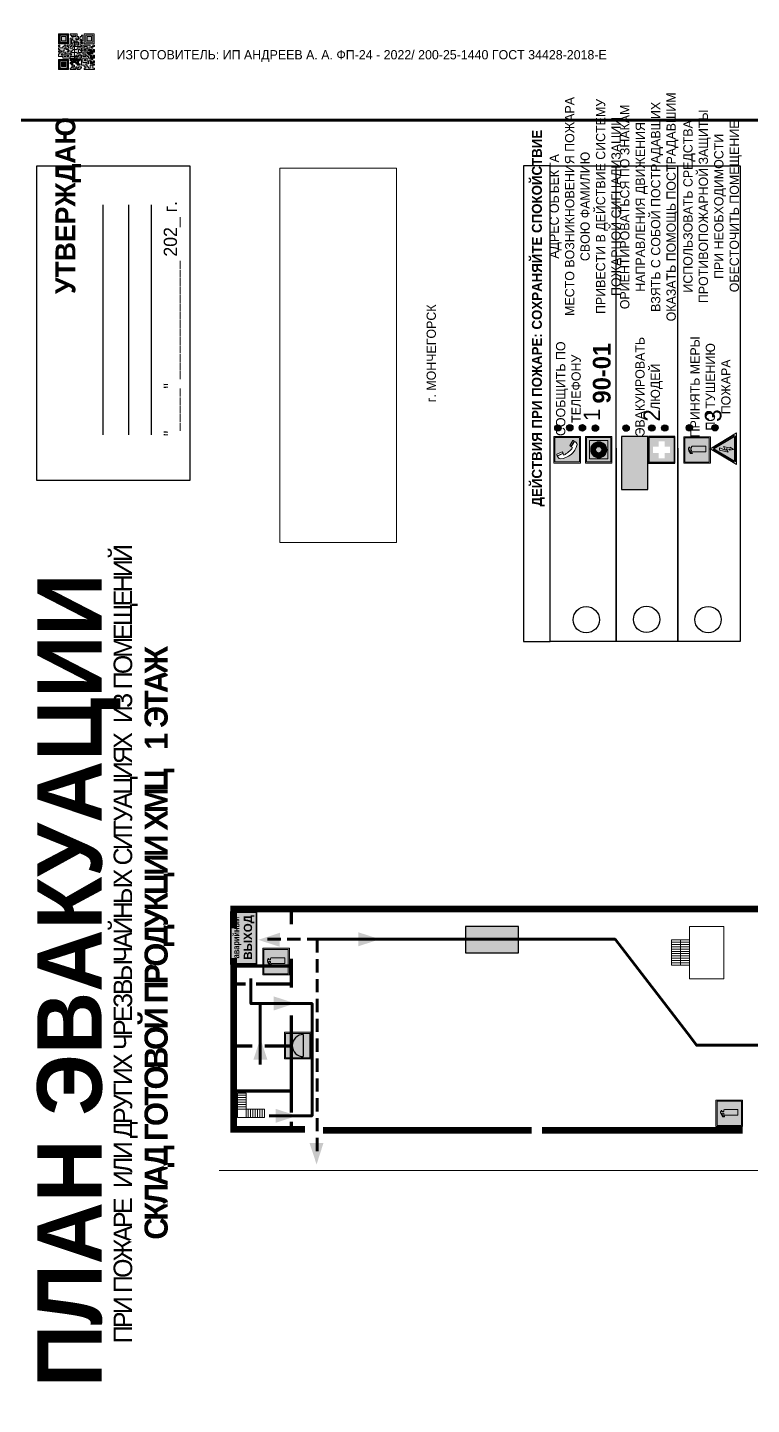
# Model space of a CAD drawing. Header units: millimetres. Extents: x 13114 to 67229, y 22859 to 38520.
# Drawn here: x 28883.9 to 29102.6, y 30900.9 to 31316.8 of the extents above; entities that cross this region are included whole.
import ezdxf

# ---------------------------------------------------------------- set-up
doc = ezdxf.new("R2010")
doc.units = ezdxf.units.MM
doc.linetypes.add('{ Wide Dash }', pattern=[12, 4, -2, 4, -2])
doc.layers.add('План_Штампы', color=7, linetype='Continuous')
doc.styles.add('обычный', font='arial.ttf')
picture_1 = doc.add_image_def('image1.jpg', size_in_pixel=(337, 105))

# ---------------------------------------------------------------- blocks, each defined once
blk = doc.blocks.new('A$C3E6D3DDE')
at = {"lineweight": 5}
h = blk.add_hatch(color=40, dxfattribs=at)
h.paths.add_polyline_path([(24.1, 1.45), (16.46, -11.35), (31.74, -11.35)])
h.paths.add_polyline_path([(24.09, -0.46), (30.03, -10.41), (18.14, -10.41)], flags=16)
h.paths.add_polyline_path([(24.54, -3.08), (23.41, -6.02), (25.13, -5.01), (24.33, -8.5), (24.82, -8.27), (23.79, -9.86), (23.4, -8.04), (23.8, -8.43), (24.04, -6.29), (22.39, -7.25), (23.44, -3.08)], flags=0)
h = blk.add_hatch(color=256, dxfattribs=at)
h.paths.add_polyline_path([(24.37, 0.03, 0.567511), (23.82, 0.03), (17.59, -10.4, 0.582454), (17.86, -10.88), (30.32, -10.88, 0.582149), (30.6, -10.4)])
h.paths.add_polyline_path([(24.09, -0.46), (18.14, -10.41), (30.03, -10.41)], flags=16)
h.paths.add_polyline_path([(24.54, -3.08), (23.41, -6.02), (25.13, -5.01), (24.33, -8.5), (24.82, -8.27), (23.79, -9.86), (23.4, -8.04), (23.8, -8.43), (24.04, -6.29), (22.39, -7.25), (23.44, -3.08)], flags=0)
h = blk.add_hatch(color=40, dxfattribs=at)
h.paths.add_polyline_path([(24.09, -0.46), (18.14, -10.41), (30.03, -10.41)])
h.paths.add_polyline_path([(24.82, -8.27), (23.79, -9.86), (23.4, -8.04), (23.8, -8.43), (24.04, -6.29), (22.39, -7.25), (23.44, -3.08), (24.54, -3.08), (23.41, -6.02), (25.13, -5.01), (24.33, -8.5)], flags=16)
at = {"color": 40, "lineweight": 5}
for p, q in [((16.46, -11.35), (24.1, 1.45)), ((24.1, 1.45), (31.74, -11.35))]:
    blk.add_line(p, q, dxfattribs=at)
at = {"lineweight": 5}
for p, q in [((17.59, -10.4), (23.82, 0.03)), ((24.37, 0.03), (30.6, -10.4)), ((18.14, -10.41), (24.09, -0.46)), ((23.44, -3.08), (22.39, -7.25)), ((22.39, -7.25), (24.04, -6.29)), ((23.41, -6.02), (24.54, -3.08)), ((25.13, -5.01), (23.41, -6.02)), ((24.54, -3.08), (23.44, -3.08)), ((24.04, -6.29), (23.8, -8.43)), ((24.09, -0.46), (30.03, -10.41)), ((24.33, -8.5), (25.13, -5.01)), ((17.86, -10.88), (30.32, -10.88)), ((18.14, -10.41), (30.03, -10.41)), ((23.8, -8.43), (23.4, -8.04)), ((23.4, -8.04), (23.79, -9.86)), ((23.79, -9.86), (24.82, -8.27)), ((24.82, -8.27), (24.33, -8.5))]:
    blk.add_line(p, q, dxfattribs=at)
at = {"color": 50, "lineweight": 5}
blk.add_line((31.74, -11.35), (16.46, -11.35), dxfattribs=at)
blk = doc.blocks.new('A$C456E1F9C')
at = {"lineweight": 5}
h = blk.add_hatch(color=242, dxfattribs=at)
h.paths.add_polyline_path([(0.51, -1.47), (0.51, -13.26), (12.29, -13.26), (12.29, -1.47)])
h.paths.add_polyline_path([(5.42, -4.95, -0.254479), (4.78, -5.4), (3.52, -2.53, -0.209735), (4.23, -2.4)], flags=16)
h.paths.add_polyline_path([(8.53, -8.6), (10.87, -10.17), (10.54, -10.76), (8.03, -9.13, -0.192251)], flags=16)
h.paths.add_polyline_path([(4.61, -5.49, 0.005518), (3.87, -5.72, 0.128647), (7.49, -10.01, 0.00809), (7.83, -9.33), (10.47, -10.97, -0.16736), (8.99, -12.25, -0.327862), (1.95, -3.95, -0.166952), (3.36, -2.62)], flags=16)
at = {"color": 242, "lineweight": 5}
for p, q in [((0, -13.77), (0, -0.97)), ((12.8, -0.97), (0, -0.97)), ((4.61, -5.49), (3.36, -2.62)), ((3.52, -2.53), (4.78, -5.4)), ((4.23, -2.4), (5.42, -4.95)), ((12.8, -13.77), (12.8, -0.97)), ((7.83, -9.33), (10.47, -10.97)), ((8.03, -9.13), (10.54, -10.76)), ((10.81, -10.12), (8.53, -8.6)), ((10.54, -10.76), (10.8, -10.3)), ((10.8, -10.3), (10.81, -10.12)), ((0, -13.77), (12.8, -13.77))]:
    blk.add_line(p, q, dxfattribs=at)
blk.add_lwpolyline([(0.51, -1.47), (12.29, -1.47), (12.29, -13.26), (0.51, -13.26)], close=True, dxfattribs=at)
for centre, radius, start, end in [((4.59, -5.34), 2.99, 114.28453, 152.19739), ((11.12, -3.31), 9.19, 183.99153, 256.60086), ((4.02, -3.27), 0.891, 76.32839, 123.70924), ((14.98, -39.1), 35.17, 107.14873, 108.41345), ((13.86, -0.94), 11.08, 205.55365, 234.87622), ((4.68, -4.59), 0.824, 276.9621, 334.07228), ((-13.31, 0.8), 23.44, 332.54871, 334.40268), ((8.94, -9.5), 0.989, 114.40924, 157.93883), ((7.87, -9.46), 3, 291.92908, 329.9329)]:
    blk.add_arc(centre, radius, start, end, dxfattribs=at)
blk = doc.blocks.new('A$C54414219')
at = {"true_color": 0xffffff}
h = blk.add_hatch(color=7, dxfattribs=at)
h.paths.add_polyline_path([(2.39, -9.45), (2.39, -18.3), (11.23, -18.3), (11.23, -9.45)], flags=0)
h.paths.add_polyline_path([(10.71, -13.87, -1), (2.92, -13.87, -1)], flags=0)
h.paths.add_polyline_path([(8.3, -13.87, -1), (5.33, -13.87, -1)], flags=0)
h.paths.add_polyline_path([(0.41, -7.47), (0.41, -20.27), (13.21, -20.27), (13.21, -7.47)])
h.paths.add_polyline_path([(0.92, -19.77), (12.71, -19.77), (12.71, -7.98), (0.92, -7.98)], flags=16)
h.paths.add_polyline_path([(11.23, -9.45), (11.23, -18.3), (2.39, -18.3), (2.39, -9.45)], flags=0)
at = {"lineweight": 5}
h = blk.add_hatch(color=242, dxfattribs=at)
h.paths.add_polyline_path([(12.71, -7.98), (0.92, -7.98), (0.92, -19.77), (12.71, -19.77)])
h.paths.add_polyline_path([(11.23, -18.3), (2.39, -18.3), (2.39, -9.45), (11.23, -9.45)], flags=16)
h.paths.add_polyline_path([(10.71, -13.87, -1), (2.92, -13.87, -1)], flags=0)
h.paths.add_polyline_path([(8.3, -13.87, -1), (5.33, -13.87, -1)], flags=0)
at = {"true_color": 0xffffff}
h = blk.add_hatch(color=7, dxfattribs=at)
h.paths.add_polyline_path([(2.39, -9.45), (2.39, -18.3), (11.23, -18.3), (11.23, -9.45)])
h.paths.add_polyline_path([(10.71, -13.87, -1), (2.92, -13.87, -1)], flags=16)
h.paths.add_polyline_path([(8.3, -13.87, -1), (5.33, -13.87, -1)], flags=0)
at = {"lineweight": 5}
h = blk.add_hatch(color=242, dxfattribs=at)
h.paths.add_polyline_path([(2.92, -13.87, 1), (10.71, -13.87, 1)])
h.paths.add_polyline_path([(8.3, -13.87, -1), (5.33, -13.87, -1)], flags=16)
at = {"color": 242, "lineweight": 5}
for p, q in [((0.41, -20.27), (0.41, -7.47)), ((0.41, -7.47), (13.21, -7.47)), ((0.41, -7.47), (13.21, -7.47)), ((13.21, -20.27), (13.21, -7.47)), ((0.41, -20.27), (13.21, -20.27))]:
    blk.add_line(p, q, dxfattribs=at)
for points in [[(0.92, -7.98), (12.71, -7.98), (12.71, -19.77), (0.92, -19.77)], [(2.39, -9.45), (11.23, -9.45), (11.23, -18.3), (2.39, -18.3)]]:
    blk.add_lwpolyline(points, close=True, dxfattribs=at)
for radius in [3.89, 1.49]:
    blk.add_circle((6.81, -13.87), radius, dxfattribs=at)
blk = doc.blocks.new('A$C32E8229D')
at = {"true_color": 0xffffff}
blk.add_hatch(color=7, dxfattribs=at).paths.add_polyline_path([(0, 0), (0, -8), (16, -8), (16, 0)])
h = blk.add_hatch(color=126)
h.paths.add_polyline_path([(0.2, -0.2), (15.8, -0.2), (15.8, -7.8), (0.2, -7.8)])
h.paths.add_polyline_path([(13.49, -2.05), (12.08, -2.05), (11.37, -2.63, 0.162397), (11.29, -2.84), (11.29, -3.63), (10.35, -3.63), (10.35, -4.05), (11.68, -4.05), (11.68, -3.48), (12.26, -4.28), (11.29, -5.1), (11.29, -6.78), (11.85, -6.78), (11.85, -5.44), (12.8, -4.64), (12.8, -5.94), (14.46, -5.94), (14.46, -5.39), (13.45, -5.39), (13.45, -3.97), (12.46, -2.59), (13.15, -2.59), (13.69, -3.34), (14.18, -3)], flags=16)
h.paths.add_polyline_path([(10.74, -1.82, 1), (11.8, -1.82, 1)], flags=16)
h.paths.add_polyline_path([(9.39, -3.59), (5.99, -3.59), (6.56, -3.03), (5.91, -3.03), (5.1, -3.83), (5.91, -4.64), (6.56, -4.64), (5.99, -4.09), (9.39, -4.09)], flags=16)
h.paths.add_polyline_path([(4.29, -1.08), (1.72, -1.08), (1.72, -6.6), (4.29, -6.6)], flags=16)
at = {"color": 126}
blk.add_lwpolyline([(16, -8), (0, -8), (0, 0), (16, 0)], close=True, dxfattribs=at)
blk = doc.blocks.new('A$C18900ED3')
h = blk.add_hatch(color=126)
h.paths.add_polyline_path([(-0.18, -0.18), (-7.02, -0.18), (-7.02, -7.02), (-0.18, -7.02)])
h.paths.add_polyline_path([(-5.89, -4.46), (-5.89, -2.77), (-4.46, -2.77), (-4.46, -1.31), (-2.77, -1.31), (-2.77, -2.77), (-1.33, -2.77), (-1.33, -4.46), (-2.77, -4.46), (-2.77, -5.89), (-4.46, -5.89), (-4.46, -4.46)], flags=16)
at = {"color": 126}
for p, q in [((-7.2, 0), (-7.2, -7.2)), ((0, 0), (-7.2, 0)), ((0, -7.2), (0, 0)), ((-7.02, -7.02), (-7.02, -0.18)), ((-7.02, -0.18), (-0.18, -0.18)), ((-0.18, -0.18), (-0.18, -7.02)), ((-7.2, -7.2), (0, -7.2)), ((-0.18, -7.02), (-7.02, -7.02))]:
    blk.add_line(p, q, dxfattribs=at)
blk = doc.blocks.new('A$C3AD82952')
at = {"true_color": 0xf5f5ff}
h = blk.add_hatch(color=7, dxfattribs=at)
h.dxf.hatch_style = 1
h.paths.add_polyline_path([(8.21, 8.73, 0.414214), (7.89, 9.05), (7.22, 9.05), (7.22, 9.92), (7.59, 9.92, 1), (7.57, 10.36), (7.22, 10.36), (7.22, 10.6), (6.43, 10.6), (6.43, 10.36), (6.01, 10.36), (4.74, 9.59), (4.74, 8.69), (4.98, 8.73), (4.98, 9.26), (6.12, 9.91), (6.43, 9.91), (6.43, 9.05), (5.76, 9.05, 0.414214), (5.44, 8.73), (5.44, 2.2), (8.21, 2.2)], flags=0)
h.paths.add_polyline_path([(12.8, 12.8), (0, 12.8), (0, 0), (12.8, 0)])
h.paths.add_polyline_path([(0.51, 12.29), (12.29, 12.29), (12.29, 0.51), (0.51, 0.51)], flags=16)
h.paths.add_polyline_path([(4.74, 9.59), (6.01, 10.36), (6.43, 10.36), (6.43, 10.6), (7.22, 10.6), (7.22, 10.36), (7.59, 10.36, -0.94586), (7.59, 9.92), (7.22, 9.92), (7.22, 9.05), (7.89, 9.05, -0.414214), (8.21, 8.73), (8.21, 2.2), (5.44, 2.2), (5.44, 8.73, -0.414214), (5.76, 9.05), (6.43, 9.05), (6.43, 9.91), (6.12, 9.91), (4.98, 9.26), (4.98, 8.73), (4.74, 8.69)], flags=0)
h = blk.add_hatch(color=242)
h.dxf.hatch_style = 1
h.paths.add_polyline_path([(12.29, 12.29), (0.51, 12.29), (0.51, 0.51), (12.29, 0.51)])
h.paths.add_polyline_path([(4.74, 8.69), (4.74, 9.59), (6.01, 10.36), (6.43, 10.36), (6.43, 10.6), (7.22, 10.6), (7.22, 10.36), (7.59, 10.36, -0.94586), (7.59, 9.92), (7.22, 9.92), (7.22, 9.05), (7.89, 9.05, -0.414214), (8.21, 8.73), (8.21, 2.2), (5.44, 2.2), (5.44, 8.73, -0.414214), (5.76, 9.05), (6.43, 9.05), (6.43, 9.91), (6.12, 9.91), (4.98, 9.26), (4.98, 8.73)], flags=16)
h = blk.add_hatch(color=7, dxfattribs=at)
h.dxf.hatch_style = 1
h.paths.add_polyline_path([(8.21, 8.73, 0.414214), (7.89, 9.05), (7.22, 9.05), (7.22, 9.92), (7.59, 9.92, 1), (7.57, 10.36), (7.22, 10.36), (7.22, 10.6), (6.43, 10.6), (6.43, 10.36), (6.01, 10.36), (4.74, 9.59), (4.74, 8.69), (4.98, 8.73), (4.98, 9.26), (6.12, 9.91), (6.43, 9.91), (6.43, 9.05), (5.76, 9.05, 0.414214), (5.44, 8.73), (5.44, 2.2), (8.21, 2.2)])
at = {"color": 242, "lineweight": 5}
for p, q in [((0, 0), (0, 12.8)), ((0, 12.8), (12.8, 12.8)), ((6.01, 10.36), (4.74, 9.59)), ((4.74, 9.59), (4.74, 8.69)), ((4.74, 8.69), (4.98, 8.73)), ((4.98, 9.26), (6.12, 9.91)), ((4.98, 8.73), (4.98, 9.26)), ((5.44, 2.2), (5.44, 8.73)), ((5.76, 9.05), (6.43, 9.05)), ((6.01, 10.36), (6.43, 10.36)), ((6.12, 9.91), (6.43, 9.91)), ((7.22, 10.6), (6.43, 10.6)), ((6.43, 10.6), (6.43, 10.36)), ((6.43, 9.91), (6.43, 9.05)), ((7.22, 10.36), (7.22, 10.6)), ((7.59, 10.36), (7.22, 10.36)), ((7.22, 9.05), (7.22, 9.92)), ((7.59, 9.92), (7.22, 9.92)), ((7.89, 9.05), (7.22, 9.05)), ((8.21, 2.2), (8.21, 8.73)), ((12.8, 0), (12.8, 12.8)), ((0, 0), (12.8, 0)), ((5.44, 2.2), (8.21, 2.2))]:
    blk.add_line(p, q, dxfattribs=at)
blk.add_lwpolyline([(0.51, 12.29), (12.29, 12.29), (12.29, 0.51), (0.51, 0.51)], close=True, dxfattribs=at)
for centre, radius, start, end in [((5.76, 8.73), 0.32, 90, 180), ((7.58, 10.14), 0.223, 273.18746, 86.81254), ((7.89, 8.73), 0.32, 0, 90)]:
    blk.add_arc(centre, radius, start, end, dxfattribs=at)
blk = doc.blocks.new('A$C41C009D9')
at = {"true_color": 0xffffff}
blk.add_hatch(color=7, dxfattribs=at).paths.add_polyline_path([(0, 8), (-16, 8), (-16, 0), (0, 0)])
h = blk.add_hatch(color=126)
h.dxf.hatch_style = 1
h.paths.add_polyline_path([(-15.8, 7.8), (-15.8, 0.2), (-0.2, 0.2), (-0.2, 7.8)])
at = {"color": 126}
for points in [[(-16, 0), (0, 0), (0, 8), (-16, 8)], [(-16, 0), (0, 0), (0, 8), (-16, 8)], [(-15.8, 7.8), (-0.2, 7.8), (-0.2, 0.2), (-15.8, 0.2)]]:
    blk.add_lwpolyline(points, close=True, dxfattribs=at)
at = {"color": 7, "true_color": 0xffffff, "insert": (-15.8, 7.3), "char_height": 2.5, "width": 15.5999, "attachment_point": 1, "style": 'обычный'}
blk.add_mtext('\\pi1.6133;{\\fArial|b1|i0|c204|p34;\\H0.8x;\\W0.8;аварийный\\H1.25x;\\W1;\\P\\pi1.2327;ВЫХОД}', dxfattribs=at)
blk = doc.blocks.new('A$C1E1F2D43')
at = {"true_color": 0xffffff}
blk.add_hatch(color=7, dxfattribs=at).paths.add_polyline_path([(8, 0), (0, 0), (0, -8), (8, -8)])
h = blk.add_hatch(color=242)
h.paths.add_polyline_path([(0.32, -0.32), (0.32, -7.68), (7.68, -7.68), (7.68, -0.32)])
h.paths.add_polyline_path([(7.35, -5.71), (0.65, -5.71, -1)], flags=16)
at = {"color": 242, "lineweight": 5}
for p, q in [((0, 0), (8, 0)), ((0, -8), (0, 0)), ((0, 0), (8, 0)), ((8, -8), (8, 0)), ((0, -8), (8, -8))]:
    blk.add_line(p, q, dxfattribs=at)
at = {"color": 242}
blk.add_line((7.35, -5.71), (0.65, -5.71), dxfattribs=at)
at = {"color": 242, "lineweight": 5}
blk.add_lwpolyline([(0.32, -0.32), (7.68, -0.32), (7.68, -7.68), (0.32, -7.68)], close=True, dxfattribs=at)
at = {"color": 242}
blk.add_arc((4, -5.71), 3.35, 0, 180, dxfattribs=at)
blk = doc.blocks.new('QR')
at = {"lineweight": 0}
h = blk.add_hatch(color=256, dxfattribs=at)
h.dxf.hatch_style = 1
h.paths.add_polyline_path([(9241.16, 2687.38), (9242.01, 2687.38), (9242.01, 2687.83), (9241.59, 2687.83), (9241.59, 2688.68), (9239.45, 2688.68), (9239.45, 2688.25), (9239.86, 2688.25), (9239.86, 2687.83), (9240.29, 2687.83), (9240.29, 2688.25), (9241.16, 2688.25), (9241.16, 2687.83), (9240.29, 2687.83), (9240.29, 2687.38), (9239.45, 2687.38), (9239.45, 2685.22), (9238.57, 2685.22), (9238.57, 2684.8), (9239.02, 2684.8), (9239.02, 2684.37), (9238.13, 2684.37), (9238.13, 2683.92), (9239.02, 2683.92), (9239.02, 2683.5), (9239.44, 2683.5), (9239.44, 2682.64), (9239.87, 2682.64), (9239.87, 2682.18), (9239.44, 2682.18), (9239.44, 2682.64), (9238.13, 2682.64), (9238.13, 2681.76), (9237.71, 2681.76), (9237.71, 2682.64), (9238.13, 2682.64), (9238.13, 2683.07), (9237.27, 2683.07), (9237.27, 2683.51), (9237.71, 2683.51), (9237.71, 2684.37), (9238.13, 2684.37), (9238.13, 2685.22), (9237.71, 2685.22), (9237.71, 2684.8), (9237.28, 2684.8), (9237.28, 2684.38), (9235.98, 2684.38), (9235.98, 2683.92), (9236.4, 2683.92), (9236.4, 2683.49), (9236.84, 2683.49), (9236.84, 2683.07), (9236.4, 2683.07), (9236.4, 2682.64), (9235.98, 2682.64), (9235.98, 2681.76), (9237.29, 2681.76), (9237.29, 2681.33), (9239.43, 2681.33), (9239.43, 2681.76), (9240.74, 2681.76), (9240.74, 2683.05), (9239.87, 2683.05), (9239.87, 2683.5), (9240.29, 2683.5), (9240.29, 2683.91), (9240.74, 2683.91), (9240.74, 2684.81), (9240.29, 2684.81), (9240.29, 2684.79), (9240.29, 2684.37), (9239.45, 2684.37), (9239.45, 2684.8), (9239.87, 2684.8), (9239.87, 2685.21), (9240.74, 2685.21), (9240.74, 2686.1), (9240.29, 2686.1), (9240.29, 2685.64), (9239.86, 2685.64), (9239.86, 2686.95), (9240.29, 2686.95), (9240.29, 2686.52), (9240.74, 2686.52), (9240.74, 2686.1), (9241.16, 2686.1), (9241.16, 2686.53), (9241.59, 2686.53), (9241.59, 2686.1), (9242.02, 2686.1), (9242.02, 2685.21), (9241.59, 2685.21), (9241.59, 2686.1), (9241.16, 2686.1), (9241.16, 2685.21), (9240.74, 2685.21), (9240.74, 2684.81), (9242.89, 2684.81), (9242.89, 2685.22), (9242.47, 2685.22), (9242.47, 2686.11), (9242.89, 2686.11), (9242.89, 2686.52), (9242.46, 2686.52), (9242.46, 2686.95), (9242.89, 2686.95), (9242.89, 2686.52), (9243.32, 2686.52), (9243.32, 2688.26), (9242.9, 2688.26), (9242.9, 2687.83), (9242.47, 2687.83), (9242.47, 2687.38), (9242.01, 2687.38), (9242.01, 2686.94), (9241.16, 2686.94)])
h.paths.add_polyline_path([(9239.02, 2682.18), (9239.02, 2681.76), (9238.54, 2681.76), (9238.54, 2682.18)], flags=16)
h.paths.add_polyline_path([(9237.27, 2682.65), (9237.27, 2682.19), (9236.83, 2682.19), (9236.83, 2682.65)], flags=16)
h = blk.add_hatch(color=256, dxfattribs=at)
h.dxf.hatch_style = 1
h.paths.add_polyline_path([(9238.15, 2687.83), (9236.83, 2687.83), (9236.83, 2686.52), (9238.15, 2686.52)], flags=0)
h.paths.add_polyline_path([(9239.01, 2685.65), (9239.01, 2688.68), (9235.98, 2688.68), (9235.98, 2685.65)])
h.paths.add_polyline_path([(9236.41, 2686.1), (9236.41, 2688.26), (9238.56, 2688.26), (9238.56, 2686.1)], flags=16)
h.paths.add_polyline_path([(9236.83, 2686.52), (9236.83, 2687.83), (9238.15, 2687.83), (9238.15, 2686.52)], flags=0)
h = blk.add_hatch(color=256, dxfattribs=at)
h.dxf.hatch_style = 1
h.paths.add_polyline_path([(9238.15, 2686.52), (9238.15, 2687.83), (9236.83, 2687.83), (9236.83, 2686.52)])
h.paths.add_polyline_path([(9245.91, 2686.52), (9245.91, 2687.83), (9244.59, 2687.83), (9244.59, 2686.52)], flags=0)
h.paths.add_polyline_path([(9246.77, 2685.65), (9246.77, 2688.68), (9243.74, 2688.68), (9243.74, 2685.65)])
h.paths.add_polyline_path([(9244.17, 2686.1), (9244.17, 2688.26), (9246.32, 2688.26), (9246.32, 2686.1)], flags=16)
h.paths.add_polyline_path([(9244.59, 2686.52), (9244.59, 2687.83), (9245.91, 2687.83), (9245.91, 2686.52)], flags=0)
h = blk.add_hatch(color=256, dxfattribs=at)
h.dxf.hatch_style = 1
h.paths.add_polyline_path([(9240.75, 2681.76), (9240.75, 2681.35), (9241.17, 2681.35), (9241.17, 2681.76)])
h.paths.add_polyline_path([(9241.6, 2682.18), (9241.17, 2682.18), (9241.17, 2681.76), (9241.6, 2681.76)])
h.paths.add_polyline_path([(9242.47, 2681.34), (9242.47, 2682.19), (9242.02, 2682.19), (9242.02, 2681.76), (9241.6, 2681.76), (9241.6, 2681.34)])
h.paths.add_polyline_path([(9239.87, 2678.3), (9239.44, 2678.3), (9239.44, 2677.89), (9241.17, 2677.89), (9241.17, 2678.3), (9240.28, 2678.3), (9240.28, 2678.73), (9239.87, 2678.73)])
h.paths.add_polyline_path([(9240.75, 2678.73), (9240.75, 2679.19), (9240.28, 2679.19), (9240.28, 2678.73)])
h.paths.add_polyline_path([(9241.6, 2678.73), (9241.17, 2678.73), (9241.17, 2678.3), (9241.6, 2678.3)])
h.paths.add_polyline_path([(9242.02, 2678.3), (9241.6, 2678.3), (9241.6, 2677.89), (9242.48, 2677.89), (9242.48, 2678.31), (9242.9, 2678.31), (9242.9, 2678.73), (9242.02, 2678.73)])
h.paths.add_polyline_path([(9246.36, 2684.37), (9246.36, 2684.79), (9245.93, 2684.79), (9245.93, 2684.37)])
h.paths.add_polyline_path([(9246.78, 2685.2), (9246.36, 2685.2), (9246.36, 2684.79), (9246.78, 2684.79)])
h.paths.add_polyline_path([(9245.91, 2687.83), (9244.59, 2687.83), (9244.59, 2686.52), (9245.91, 2686.52)])
h = blk.add_hatch(color=256, dxfattribs=at)
h.dxf.hatch_style = 1
h.paths.add_polyline_path([(9243.32, 2686.11), (9242.89, 2686.11), (9242.89, 2685.64), (9243.32, 2685.64)])
h.paths.add_polyline_path([(9239.02, 2683.07), (9239.02, 2683.5), (9238.56, 2683.5), (9238.56, 2683.07)])
h.paths.add_polyline_path([(9236.4, 2684.8), (9236.4, 2685.22), (9235.98, 2685.22), (9235.98, 2684.8)])
h.paths.add_polyline_path([(9236.4, 2683.07), (9236.4, 2683.49), (9235.98, 2683.49), (9235.98, 2683.07)])
h = blk.add_hatch(color=256, dxfattribs=at)
h.dxf.hatch_style = 1
h.paths.add_polyline_path([(9243.32, 2682.64), (9243.32, 2683.07), (9244.62, 2683.07), (9244.62, 2684.37), (9243.74, 2684.37), (9243.74, 2684.8), (9244.62, 2684.8), (9244.62, 2684.37), (9245.48, 2684.37), (9245.48, 2685.22), (9243.32, 2685.22), (9243.32, 2683.5), (9242.89, 2683.5), (9242.89, 2683.06), (9242.01, 2683.06), (9242.01, 2683.91), (9242.47, 2683.91), (9242.47, 2683.5), (9242.89, 2683.5), (9242.89, 2684.38), (9241.59, 2684.38), (9241.59, 2683.91), (9240.74, 2683.91), (9240.74, 2683.05), (9241.59, 2683.05), (9241.59, 2682.64), (9242.47, 2682.64), (9242.47, 2682.19), (9242.91, 2682.19), (9242.91, 2681.34), (9242.48, 2681.34), (9242.48, 2680.91), (9242.91, 2680.91), (9242.91, 2679.17), (9243.75, 2679.17), (9243.75, 2678.73), (9244.2, 2678.73), (9244.2, 2678.3), (9243.75, 2678.3), (9243.75, 2677.88), (9246.78, 2677.88), (9246.78, 2678.3), (9246.35, 2678.3), (9246.35, 2679.19), (9245.48, 2679.19), (9245.48, 2678.31), (9245.05, 2678.31), (9245.05, 2678.73), (9244.62, 2678.73), (9244.62, 2679.19), (9244.2, 2679.19), (9244.2, 2679.61), (9245.05, 2679.61), (9245.05, 2680.46), (9245.48, 2680.46), (9245.48, 2681.34), (9245.04, 2681.34), (9245.04, 2681.76), (9244.63, 2681.76), (9244.63, 2682.19), (9244.21, 2682.19), (9244.21, 2681.76), (9243.32, 2681.76), (9243.32, 2682.19), (9244.21, 2682.19), (9244.21, 2682.64)])
h.paths.add_polyline_path([(9243.75, 2683.49), (9243.75, 2683.92), (9244.21, 2683.92), (9244.21, 2683.49)], flags=16)
h.paths.add_polyline_path([(9243.32, 2681.34), (9244.63, 2681.34), (9244.63, 2680.04), (9243.32, 2680.04)], flags=16)
h.paths.add_polyline_path([(9243.76, 2680.89), (9244.18, 2680.89), (9244.18, 2680.48), (9243.76, 2680.48)], flags=0)
h = blk.add_hatch(color=256, dxfattribs=at)
h.dxf.hatch_style = 1
h.paths.add_polyline_path([(9246.36, 2683.07), (9246.78, 2683.07), (9246.78, 2683.92), (9246.36, 2683.92), (9246.36, 2683.49), (9245.92, 2683.49), (9245.92, 2683.92), (9245.06, 2683.92), (9245.06, 2683.49), (9245.48, 2683.49), (9245.48, 2683.07), (9244.62, 2683.07), (9244.62, 2682.65), (9245.05, 2682.65), (9245.05, 2682.18), (9245.48, 2682.18), (9245.48, 2682.65), (9246.36, 2682.65)])
h.paths.add_polyline_path([(9246.78, 2682.18), (9246.36, 2682.18), (9246.36, 2681.75), (9245.92, 2681.75), (9245.92, 2682.18), (9245.48, 2682.18), (9245.48, 2681.34), (9245.48, 2681.34), (9245.94, 2681.34), (9245.94, 2680.91), (9246.36, 2680.91), (9246.36, 2681.34), (9246.78, 2681.34)])
h = blk.add_hatch(color=256, dxfattribs=at)
h.dxf.hatch_style = 1
h.paths.add_polyline_path([(9235.98, 2680.9), (9235.98, 2677.86), (9239.02, 2677.86), (9239.02, 2680.9)])
h.paths.add_polyline_path([(9238.57, 2680.48), (9238.57, 2678.32), (9236.41, 2678.32), (9236.41, 2680.48)], flags=16)
h.paths.add_polyline_path([(9238.15, 2680.05), (9238.15, 2678.74), (9236.83, 2678.74), (9236.83, 2680.05)], flags=0)
h = blk.add_hatch(color=256, dxfattribs=at)
h.dxf.hatch_style = 1
h.paths.add_polyline_path([(9238.15, 2680.05), (9236.83, 2680.05), (9236.83, 2678.74), (9238.15, 2678.74)])
h = blk.add_hatch(color=256, dxfattribs=at)
h.dxf.hatch_style = 1
h.paths.add_polyline_path([(9242.02, 2680.46), (9242.48, 2680.46), (9242.48, 2680.91), (9241.58, 2680.91), (9241.58, 2681.35), (9241.17, 2681.35), (9241.17, 2680.91), (9240.75, 2680.91), (9240.75, 2681.33), (9239.43, 2681.33), (9239.43, 2680.46), (9239.86, 2680.46), (9239.86, 2680.92), (9240.3, 2680.92), (9240.3, 2680.46), (9239.86, 2680.46), (9239.86, 2680.04), (9239.44, 2680.04), (9239.44, 2679.62), (9239.86, 2679.62), (9239.86, 2679.19), (9240.29, 2679.19), (9240.29, 2680.03), (9241.18, 2680.03), (9241.18, 2680.47), (9241.6, 2680.47), (9241.6, 2680.03), (9241.18, 2680.03), (9241.18, 2679.61), (9241.6, 2679.61), (9241.6, 2679.19), (9242.47, 2679.19), (9242.47, 2679.6), (9242.02, 2679.6)])
h = blk.add_hatch(color=256, dxfattribs=at)
h.dxf.hatch_style = 1
h.paths.add_polyline_path([(9244.18, 2680.48), (9244.18, 2680.89), (9243.76, 2680.89), (9243.76, 2680.48)])
h = blk.add_hatch(color=256, dxfattribs=at)
h.dxf.hatch_style = 1
h.paths.add_polyline_path([(9245.93, 2680.04), (9245.93, 2680.46), (9245.48, 2680.46), (9245.48, 2679.62), (9246.35, 2679.62), (9246.35, 2680.04)])
h.paths.add_polyline_path([(9246.78, 2680.04), (9246.78, 2680.46), (9246.35, 2680.46), (9246.35, 2680.04)])
h.paths.add_polyline_path([(9246.78, 2679.18), (9246.78, 2679.62), (9246.35, 2679.62), (9246.35, 2679.18)])
for points in [[(9237.71, 2685.22), (9238.13, 2685.22), (9238.13, 2684.37), (9237.71, 2684.37), (9237.71, 2683.51), (9237.27, 2683.51), (9237.27, 2683.07), (9238.13, 2683.07), (9238.13, 2682.64), (9237.71, 2682.64), (9237.71, 2681.76), (9238.13, 2681.76), (9238.13, 2682.64), (9239.44, 2682.64), (9239.44, 2683.5), (9239.02, 2683.5), (9239.02, 2683.07), (9238.56, 2683.07), (9238.56, 2683.5), (9239.02, 2683.5), (9239.02, 2683.92), (9238.13, 2683.92), (9238.13, 2684.37), (9239.02, 2684.37), (9239.02, 2684.8), (9238.57, 2684.8), (9238.57, 2685.22), (9239.45, 2685.22), (9239.45, 2687.38), (9240.29, 2687.38), (9240.29, 2687.83), (9239.86, 2687.83), (9239.86, 2688.25), (9239.45, 2688.25), (9239.45, 2688.68), (9241.59, 2688.68), (9241.59, 2687.83), (9242.01, 2687.83), (9242.01, 2687.38), (9242.47, 2687.38), (9242.47, 2687.83), (9242.9, 2687.83), (9242.9, 2688.26), (9243.32, 2688.26), (9243.32, 2686.52), (9242.89, 2686.52), (9242.89, 2686.11), (9243.32, 2686.11), (9243.32, 2685.64), (9242.89, 2685.64), (9242.89, 2686.11), (9242.47, 2686.11), (9242.47, 2685.22), (9242.89, 2685.22), (9242.89, 2684.81), (9240.74, 2684.81), (9240.74, 2683.91), (9241.59, 2683.91), (9241.59, 2684.38), (9242.89, 2684.38), (9242.89, 2683.5), (9242.47, 2683.5), (9242.47, 2683.91), (9242.01, 2683.91), (9242.01, 2683.06), (9242.89, 2683.06), (9242.89, 2683.5), (9243.32, 2683.5), (9243.32, 2685.22), (9245.48, 2685.22), (9245.48, 2684.37), (9244.62, 2684.37), (9244.62, 2683.07), (9245.48, 2683.07), (9245.48, 2683.49), (9245.06, 2683.49), (9245.06, 2683.92), (9245.92, 2683.92), (9245.92, 2683.49), (9246.36, 2683.49), (9246.36, 2683.92), (9246.78, 2683.92), (9246.78, 2683.07), (9246.36, 2683.07), (9246.36, 2682.65), (9245.48, 2682.65), (9245.48, 2682.18), (9245.92, 2682.18), (9245.92, 2681.75), (9246.36, 2681.75), (9246.36, 2682.18), (9246.78, 2682.18), (9246.78, 2681.34), (9246.36, 2681.34), (9246.36, 2680.91), (9245.94, 2680.91), (9245.94, 2681.34), (9245.48, 2681.34), (9245.48, 2680.46), (9245.93, 2680.46), (9245.93, 2680.04), (9246.35, 2680.04), (9246.35, 2680.46), (9246.78, 2680.46), (9246.78, 2680.04), (9246.78, 2680.04), (9246.35, 2680.04), (9246.35, 2679.62), (9246.78, 2679.62), (9246.78, 2679.18), (9246.35, 2679.18), (9246.35, 2678.3), (9246.78, 2678.3), (9246.78, 2677.88), (9243.75, 2677.88), (9243.75, 2678.3), (9244.2, 2678.3), (9244.2, 2678.73), (9243.75, 2678.73), (9243.75, 2679.17), (9242.91, 2679.17), (9242.91, 2680.91), (9242.48, 2680.91), (9242.48, 2680.46), (9242.02, 2680.46), (9242.02, 2679.6), (9242.47, 2679.6), (9242.47, 2679.19), (9241.6, 2679.19), (9241.6, 2679.61), (9241.18, 2679.61), (9241.18, 2680.03), (9240.29, 2680.03), (9240.29, 2679.19), (9240.75, 2679.19), (9240.75, 2678.73), (9240.28, 2678.73), (9240.28, 2678.3), (9241.17, 2678.3), (9241.17, 2678.73), (9241.6, 2678.73), (9241.6, 2678.3), (9242.02, 2678.3), (9242.02, 2678.73), (9242.9, 2678.73), (9242.9, 2678.31), (9242.48, 2678.31), (9242.48, 2677.89), (9241.6, 2677.89), (9241.6, 2678.3), (9241.17, 2678.3), (9241.17, 2677.89), (9239.44, 2677.89), (9239.44, 2678.3), (9239.87, 2678.3), (9239.87, 2678.73), (9240.28, 2678.73), (9240.28, 2679.19), (9240.29, 2679.19), (9239.86, 2679.19), (9239.86, 2679.62), (9239.44, 2679.62), (9239.44, 2680.04), (9239.86, 2680.04), (9239.86, 2680.46), (9239.43, 2680.46), (9239.43, 2681.33), (9237.29, 2681.33), (9237.29, 2681.76), (9235.98, 2681.76), (9235.98, 2682.64), (9236.4, 2682.64), (9236.4, 2683.07), (9235.98, 2683.07), (9235.98, 2683.49), (9236.4, 2683.49), (9236.4, 2683.92), (9235.98, 2683.92), (9235.98, 2684.38), (9237.28, 2684.38), (9237.28, 2684.8), (9237.71, 2684.8), (9237.71, 2685.22), (9237.92, 2685.22)], [(9240.74, 2686.1), (9240.74, 2686.52), (9240.29, 2686.52), (9240.29, 2686.95), (9239.86, 2686.95), (9239.86, 2685.64), (9240.29, 2685.64), (9240.29, 2686.1), (9240.74, 2686.1), (9240.74, 2686.52)], [(9240.74, 2683.05), (9240.74, 2681.76), (9239.43, 2681.76), (9239.43, 2681.33), (9240.75, 2681.33), (9240.75, 2681.35), (9240.75, 2680.91), (9241.17, 2680.91), (9241.17, 2681.35), (9241.58, 2681.35), (9241.58, 2680.91), (9242.48, 2680.91), (9242.48, 2681.34), (9242.91, 2681.34), (9242.91, 2682.19), (9242.47, 2682.19), (9242.47, 2682.64), (9241.59, 2682.64), (9241.59, 2683.05), (9240.74, 2683.05)], [(9240.74, 2685.21), (9239.87, 2685.21), (9239.87, 2684.8), (9239.45, 2684.8), (9239.45, 2684.37), (9240.29, 2684.37), (9240.29, 2684.79), (9240.29, 2684.81), (9240.74, 2684.81), (9240.74, 2685.21), (9239.87, 2685.21)], [(9240.74, 2683.91), (9240.29, 2683.91), (9240.29, 2683.5), (9239.87, 2683.5), (9239.87, 2683.05), (9240.74, 2683.05), (9240.74, 2683.91)], [(9244.62, 2683.07), (9243.32, 2683.07), (9243.32, 2682.64), (9244.21, 2682.64), (9244.21, 2682.19), (9243.32, 2682.19), (9243.32, 2681.76), (9244.21, 2681.76), (9244.21, 2682.19), (9244.63, 2682.19), (9244.63, 2681.76), (9245.04, 2681.76), (9245.04, 2681.34), (9245.48, 2681.34)], [(9244.62, 2684.37), (9244.62, 2684.8), (9243.74, 2684.8), (9243.74, 2684.37), (9244.62, 2684.37)], [(9245.48, 2682.18), (9245.05, 2682.18), (9245.05, 2682.65), (9244.62, 2682.65), (9244.62, 2683.07)], [(9239.86, 2680.46), (9239.86, 2680.92), (9240.3, 2680.92), (9240.3, 2680.46), (9239.86, 2680.46)], [(9241.6, 2681.76), (9242.02, 2681.76), (9242.02, 2682.19), (9242.47, 2682.19), (9242.47, 2681.34), (9241.6, 2681.34), (9241.6, 2681.76)], [(9245.48, 2680.46), (9245.05, 2680.46), (9245.05, 2679.61), (9244.2, 2679.61), (9244.2, 2679.19), (9244.62, 2679.19), (9244.62, 2678.73), (9245.05, 2678.73), (9245.05, 2678.31), (9245.48, 2678.31), (9245.48, 2679.19), (9246.35, 2679.19), (9246.35, 2679.07)], [(9245.48, 2682.18), (9245.48, 2681.34)], [(9246.35, 2679.62), (9245.48, 2679.62), (9245.48, 2680.46)], [(9245.48, 2680.46), (9245.48, 2679.62), (9246.35, 2679.62), (9246.35, 2680.04), (9245.93, 2680.04), (9245.93, 2680.46), (9245.48, 2680.46), (9245.48, 2679.62)], [(9246.35, 2679.62), (9246.35, 2679.18)]]:
    blk.add_lwpolyline(points, dxfattribs=at)
for points in [[(9235.98, 2685.65), (9239.01, 2685.65), (9239.01, 2688.68), (9235.98, 2688.68)], [(9236.41, 2688.26), (9238.56, 2688.26), (9238.56, 2686.1), (9236.41, 2686.1)], [(9236.83, 2687.83), (9238.15, 2687.83), (9238.15, 2686.52), (9236.83, 2686.52)], [(9240.29, 2687.83), (9241.16, 2687.83), (9241.16, 2688.25), (9240.29, 2688.25)], [(9240.29, 2688.25), (9241.16, 2688.25), (9241.16, 2687.83), (9240.29, 2687.83)], [(9242.01, 2687.38), (9241.16, 2687.38), (9241.16, 2686.94), (9242.01, 2686.94)], [(9241.16, 2687.38), (9242.01, 2687.38), (9242.01, 2686.94), (9241.16, 2686.94)], [(9242.89, 2686.52), (9242.46, 2686.52), (9242.46, 2686.95), (9242.89, 2686.95)], [(9243.74, 2685.65), (9246.77, 2685.65), (9246.77, 2688.68), (9243.74, 2688.68)], [(9244.17, 2688.26), (9246.32, 2688.26), (9246.32, 2686.1), (9244.17, 2686.1)], [(9244.59, 2687.83), (9245.91, 2687.83), (9245.91, 2686.52), (9244.59, 2686.52)], [(9235.98, 2684.8), (9236.4, 2684.8), (9236.4, 2685.22), (9235.98, 2685.22)], [(9236.4, 2683.07), (9236.84, 2683.07), (9236.84, 2683.49), (9236.4, 2683.49)], [(9236.83, 2682.19), (9237.27, 2682.19), (9237.27, 2682.65), (9236.83, 2682.65)], [(9239.44, 2682.64), (9239.87, 2682.64), (9239.87, 2682.18), (9239.44, 2682.18)], [(9241.16, 2686.1), (9240.74, 2686.1), (9240.74, 2685.21), (9241.16, 2685.21)], [(9241.16, 2686.53), (9241.59, 2686.53), (9241.59, 2686.1), (9241.16, 2686.1)], [(9241.59, 2686.1), (9242.02, 2686.1), (9242.02, 2685.21), (9241.59, 2685.21)], [(9243.75, 2683.92), (9244.21, 2683.92), (9244.21, 2683.49), (9243.75, 2683.49)], [(9245.93, 2684.79), (9246.36, 2684.79), (9246.36, 2684.37), (9245.93, 2684.37)], [(9246.36, 2685.2), (9246.78, 2685.2), (9246.78, 2684.79), (9246.36, 2684.79)], [(9235.98, 2677.86), (9239.02, 2677.86), (9239.02, 2680.9), (9235.98, 2680.9)], [(9236.41, 2680.48), (9238.57, 2680.48), (9238.57, 2678.32), (9236.41, 2678.32)], [(9236.83, 2680.05), (9238.15, 2680.05), (9238.15, 2678.74), (9236.83, 2678.74)], [(9238.54, 2682.18), (9239.02, 2682.18), (9239.02, 2681.76), (9238.54, 2681.76)], [(9240.75, 2681.76), (9241.17, 2681.76), (9241.17, 2681.35), (9240.75, 2681.35)], [(9241.17, 2682.18), (9241.6, 2682.18), (9241.6, 2681.76), (9241.17, 2681.76)], [(9241.18, 2680.03), (9241.6, 2680.03), (9241.6, 2680.47), (9241.18, 2680.47)], [(9243.32, 2680.04), (9244.63, 2680.04), (9244.63, 2681.34), (9243.32, 2681.34)], [(9243.76, 2680.89), (9244.18, 2680.89), (9244.18, 2680.48), (9243.76, 2680.48)]]:
    blk.add_lwpolyline(points, close=True, dxfattribs=at)

msp = doc.modelspace()

# ---------------------------------------------------------------- hatches: boundary and pattern name
at = {"lineweight": 0}
h = msp.add_hatch(color=256, dxfattribs=at)
h.dxf.hatch_style = 1
h.paths.add_polyline_path([(29043.13, 31195.8, 1), (29045.06, 31195.8, 1)])
h = msp.add_hatch(color=256, dxfattribs=at)
h.dxf.hatch_style = 1
h.paths.add_polyline_path([(29046.71, 31195.9, 1), (29048.64, 31195.9, 1)])
h = msp.add_hatch(color=256, dxfattribs=at)
h.dxf.hatch_style = 1
h.paths.add_polyline_path([(29050.52, 31195.86, 1), (29052.45, 31195.86, 1)])
h = msp.add_hatch(color=256, dxfattribs=at)
h.dxf.hatch_style = 1
h.paths.add_polyline_path([(29054.45, 31195.78, 1), (29056.38, 31195.78, 1)])
h = msp.add_hatch(color=256, dxfattribs=at)
h.dxf.hatch_style = 1
h.paths.add_polyline_path([(29063.72, 31195.79, 1), (29065.65, 31195.79, 1)])
h = msp.add_hatch(color=256, dxfattribs=at)
h.dxf.hatch_style = 1
h.paths.add_polyline_path([(29071.5, 31195.83, 1), (29073.43, 31195.83, 1)])
h = msp.add_hatch(color=256, dxfattribs=at)
h.dxf.hatch_style = 1
h.paths.add_polyline_path([(29075.4, 31195.82, 1), (29077.33, 31195.82, 1)])
h = msp.add_hatch(color=256, dxfattribs=at)
h.dxf.hatch_style = 1
h.paths.add_polyline_path([(29082.82, 31195.88, 1), (29084.75, 31195.88, 1)])
h = msp.add_hatch(color=256, dxfattribs=at)
h.dxf.hatch_style = 1
h.paths.add_polyline_path([(29090.59, 31195.89, 1), (29092.52, 31195.89, 1)])

# ---------------------------------------------------------------- linework, layer by layer
at = {"color": 1, "lineweight": 100}
for points in [[(28871.52, 31683.84), (29471.52, 31683.84), (29471.52, 31288.84), (28871.52, 31288.84)], [(28871.52, 31288.84), (29471.52, 31288.84), (29471.52, 30893.84), (28871.52, 30893.84)]]:
    msp.add_lwpolyline(points, close=True, dxfattribs=at)
for points in [[(28886.72, 31179.98), (28886.72, 31274.98), (28932.93, 31274.98), (28932.93, 31179.98)], [(29041.74, 31131.29), (29041.74, 31275.05), (29033.69, 31275.05), (29033.69, 31131.29)], [(29041.74, 31131.29), (29041.74, 31275.05), (29099.14, 31275.05), (29099.14, 31131.29)]]:
    msp.add_lwpolyline(points, close=True)
for points in [[(29061.73, 31189.7), (29061.73, 31131.29), (29061.73, 31275.05)], [(29080.31, 31189.7), (29080.31, 31131.29), (29080.31, 31275.05)], [(28906.77, 31193.73), (28906.77, 31263.25)], [(28914.53, 31193.73), (28914.53, 31263.25)], [(28921.32, 31193.73), (28921.32, 31263.25)]]:
    msp.add_lwpolyline(points)
at = {"lineweight": 0}
for points, const_width in [([(28946.18, 31044.69), (28946.18, 31050.57), (29146.44, 31050.57)], 2), ([(28963.58, 31045.85), (28963.58, 31050.47)], 1), ([(28967.7, 30984.01), (28946.18, 30984.01), (28946.18, 31035.78)], 2), ([(28963.58, 31026.76), (28963.58, 31035.51)], 1), ([(28946.56, 31033.31), (28963.29, 31033.31)], 1), ([(28949.76, 31027.9), (28946.71, 31027.9)], 1), ([(28963.29, 31027.9), (28952.87, 31027.9)], 1), ([(28963.58, 30988.97), (28963.58, 31018.37)], 1), ([(28951.81, 31009.18), (28946.56, 31009.18)], 1), ([(28963.58, 31009.18), (28955.54, 31009.18)], 1), ([(28963.58, 30995.56), (28946.56, 30995.56)], 1), ([(28963.58, 30983.83), (28963.58, 30986.26)], 1), ([(29036.17, 30983.71), (28973.18, 30983.71)], 2), ([(29099.87, 30983.71), (29039.29, 30983.71)], 2)]:
    msp.add_lwpolyline(points, dxfattribs=dict(at, const_width=const_width))
for points in [[(29083.8, 31029.39), (29083.8, 31045.27), (29094.25, 31045.27), (29094.25, 31029.39)], [(29081.08, 31040.51), (29081.08, 31041.2), (29078.36, 31041.2), (29078.36, 31040.51)], [(29081.08, 31039.82), (29081.08, 31040.51), (29078.36, 31040.51), (29078.36, 31039.82)], [(29081.08, 31039.12), (29081.08, 31039.82), (29078.36, 31039.82), (29078.36, 31039.12)], [(29081.08, 31038.43), (29081.08, 31039.12), (29078.36, 31039.12), (29078.36, 31038.43)], [(29081.08, 31037.74), (29081.08, 31038.43), (29078.36, 31038.43), (29078.36, 31037.74)], [(29083.8, 31040.51), (29083.8, 31041.2), (29081.08, 31041.2), (29081.08, 31040.51)], [(29083.8, 31039.82), (29083.8, 31040.51), (29081.08, 31040.51), (29081.08, 31039.82)], [(29083.8, 31039.12), (29083.8, 31039.82), (29081.08, 31039.82), (29081.08, 31039.12)], [(29083.8, 31038.43), (29083.8, 31039.12), (29081.08, 31039.12), (29081.08, 31038.43)], [(29083.8, 31037.74), (29083.8, 31038.43), (29081.08, 31038.43), (29081.08, 31037.74)], [(29081.08, 31037.05), (29081.08, 31037.74), (29078.36, 31037.74), (29078.36, 31037.05)], [(29081.08, 31036.35), (29081.08, 31037.05), (29078.36, 31037.05), (29078.36, 31036.35)], [(29081.08, 31035.66), (29081.08, 31036.35), (29078.36, 31036.35), (29078.36, 31035.66)], [(29081.08, 31034.97), (29081.08, 31035.66), (29078.36, 31035.66), (29078.36, 31034.97)], [(29081.08, 31034.28), (29081.08, 31034.97), (29078.36, 31034.97), (29078.36, 31034.28)], [(29081.08, 31033.58), (29081.08, 31034.28), (29078.36, 31034.28), (29078.36, 31033.58)], [(29083.8, 31037.05), (29083.8, 31037.74), (29081.08, 31037.74), (29081.08, 31037.05)], [(29083.8, 31036.35), (29083.8, 31037.05), (29081.08, 31037.05), (29081.08, 31036.35)], [(29083.8, 31035.66), (29083.8, 31036.35), (29081.08, 31036.35), (29081.08, 31035.66)], [(29083.8, 31034.97), (29083.8, 31035.66), (29081.08, 31035.66), (29081.08, 31034.97)], [(29083.8, 31034.28), (29083.8, 31034.97), (29081.08, 31034.97), (29081.08, 31034.28)], [(29083.8, 31033.58), (29083.8, 31034.28), (29081.08, 31034.28), (29081.08, 31033.58)], [(28949.88, 30994.95), (28947.31, 30994.95), (28947.31, 30994.25), (28949.88, 30994.25)], [(28949.88, 30994.25), (28947.31, 30994.25), (28947.31, 30993.56), (28949.88, 30993.56)], [(28949.88, 30993.56), (28947.31, 30993.56), (28947.31, 30992.87), (28949.88, 30992.87)], [(28949.88, 30992.87), (28947.31, 30992.87), (28947.31, 30992.17), (28949.88, 30992.17)], [(28949.88, 30992.17), (28947.31, 30992.17), (28947.31, 30991.48), (28949.88, 30991.48)], [(28949.88, 30991.48), (28947.31, 30991.48), (28947.31, 30990.79), (28949.88, 30990.79)], [(28949.88, 30990.79), (28947.31, 30990.79), (28947.31, 30990.09), (28949.88, 30990.09)], [(28950.57, 30987.52), (28950.57, 30990.09), (28949.88, 30990.09), (28949.88, 30987.52)], [(28951.27, 30987.52), (28951.27, 30990.09), (28950.57, 30990.09), (28950.57, 30987.52)], [(28951.96, 30987.52), (28951.96, 30990.09), (28951.27, 30990.09), (28951.27, 30987.52)], [(28952.65, 30987.52), (28952.65, 30990.09), (28951.96, 30990.09), (28951.96, 30987.52)], [(28953.35, 30987.52), (28953.35, 30990.09), (28952.65, 30990.09), (28952.65, 30987.52)], [(28954.04, 30987.52), (28954.04, 30990.09), (28953.35, 30990.09), (28953.35, 30987.52)], [(28954.73, 30987.52), (28954.73, 30990.09), (28954.04, 30990.09), (28954.04, 30987.52)], [(28955.43, 30987.52), (28955.43, 30990.09), (28954.73, 30990.09), (28954.73, 30987.52)]]:
    msp.add_lwpolyline(points, close=True, dxfattribs=at)
at = {"color": 126, "linetype": '{ Wide Dash }', "lineweight": 100, "true_color": 0x008754}
msp.add_lwpolyline([(28956.35, 31041.38), (28971.42, 31041.38), (28971.42, 30975.92)], dxfattribs=at)
at = {"color": 126, "lineweight": 100, "true_color": 0x008754}
for points in [[(28971.42, 31041.38), (29061.37, 31041.38), (29084.21, 31011.69)], [(28954.18, 31021.98), (28951.34, 31021.98), (28951.34, 31029.52)], [(28956.91, 30988.07), (28969.82, 30988.07), (28969.82, 31021.98), (28954.18, 31021.98), (28954.18, 31003.57)], [(29307.92, 31009.4), (29085.97, 31009.4), (29084.21, 31011.69)]]:
    msp.add_lwpolyline(points, dxfattribs=at)
at = {"lineweight": 0}
for points in [[(28947.31, 30990.09), (28947.31, 30987.52), (28949.88, 30987.52)], [(29442.22, 30971.51), (28941.74, 30971.51)]]:
    msp.add_lwpolyline(points, dxfattribs=at)
for centre, radius in [((29044.09, 31195.8), 0.966), ((29047.68, 31195.9), 0.966), ((29051.49, 31195.86), 0.966), ((29055.42, 31195.78), 0.966), ((29064.68, 31195.79), 0.966), ((29072.46, 31195.83), 0.966), ((29076.37, 31195.82), 0.966), ((29083.79, 31195.88), 0.966), ((29091.56, 31195.89), 0.966), ((29052.66, 31137.91), 3.98), ((29070.89, 31138.01), 3.98), ((29089.46, 31137.95), 3.98)]:
    msp.add_circle(centre, radius)
at = {"layer": 'План_Штампы', "color": 126, "true_color": 0x008754}
for points in [[(28960.1, 31043.35), (28960.09, 31039.11), (28953.59, 31041.21)], [(28983.81, 31039.27), (28983.82, 31043.5), (28990.32, 31041.4)], [(28958.25, 31019.89), (28958.26, 31024.13), (28964.76, 31022.03)], [(28956.34, 31004.99), (28952.11, 31005), (28954.21, 31011.5)], [(28958.79, 30985.93), (28958.8, 30990.17), (28965.3, 30988.07)], [(28969.06, 30979.88), (28973.29, 30979.87), (28971.19, 30973.37)]]:
    msp.add_solid(points, dxfattribs=at)

# ---------------------------------------------------------------- block references
at = {"color": 22, "lineweight": 100, "true_color": 0xbb1e10}
msp.add_blockref('QR', (19657.28, 28626.22), dxfattribs=at)
at = {"rotation": 90}
for name, p, xscale, yscale, zscale in [('A$C456E1F9C', (29042.28, 31185.24), 0.625, 0.625, 0.625), ('A$C54414219', (29047.76, 31184.98), 0.625, 0.625, 0.625), ('A$C18900ED3', (29071.41, 31193.24), 1.111111111007631, 1.111111111007631, 1.111111111007631), ('A$C3AD82952', (29090.14, 31185.19), 0.625, 0.625, 0.625), ('A$C3E6D3DDE', (29090.95, 31174.48), 0.625, 0.625, 0.625), ('A$C3AD82952', (28962.98, 31030.66), 0.625, 0.625, 0.625), ('A$C3AD82952', (29099.84, 30984.81), 0.625, 0.625, 0.625)]:
    msp.add_blockref(name, p, dxfattribs=dict(at, xscale=xscale, yscale=yscale, zscale=zscale))
at = {"xscale": -1, "rotation": 90}
msp.add_blockref('A$C32E8229D', (29063.26, 31193.24), dxfattribs=at)
at = {"rotation": 90}
msp.add_blockref('A$C41C009D9', (28953.17, 31049.79), dxfattribs=at)
at = {"color": 1, "rotation": 90}
msp.add_blockref('A$C1E1F2D43', (28961.48, 31005.29), dxfattribs=at)
at = {"layer": 'План_Штампы', "color": 126, "true_color": 0x008754, "xscale": -1}
msp.add_blockref('A$C32E8229D', (29032.17, 31045.27), dxfattribs=at)

# ---------------------------------------------------------------- texts
at = {"lineweight": 0, "insert": (28984.81, 31308.15), "char_height": 2.8, "width": 191.3484, "attachment_point": 5, "style": 'обычный'}
msp.add_mtext('\\pi-8.4,l8.4,t8.4;{\\fProxima Nova Rg|b0|i0|c204|p2;ИЗГОТОВИТЕЛЬ: ИП АНДРЕЕВ А. А.\\fProxima Nova Rg|b0|i0|c0|p2; \\fProxima Nova Rg|b0|i0|c204|p2;ФП-24 - 2022/ 200-25-1440 ГОСТ 34428-2018-Е\\H1.2266x; }', dxfattribs=at)
at = {"lineweight": 0, "rotation": 90, "style": 'обычный'}
for s, insert, char_height, width, attachment_point in [('\\pi-8.4,l8.4,t8.4;{\\fProxima Nova Rg|b0|i0|c204|p2;ОРИЕНТИРОВАТЬСЯ ПО ЗНАКАМ \\PНАПРАВЛЕНИЯ ДВИЖЕНИЯ\\PВЗЯТЬ С СОБОЙ ПОСТРАДАВШИХ\\PОКАЗАТЬ ПОМОЩЬ ПОСТРАДАВШИМ}', (29071.7, 31262.6), 2.8, 126.6484, 5), ('\\pi-8.4,l8.4,t8.4;{\\fProxima Nova Rg|b0|i0|c204|p2;АДРЕС ОБЪЕКТА\\PМЕСТО ВОЗНИКНОВЕНИЯ ПОЖАРА \\PСВОЮ ФАМИЛИЮ\\PПРИВЕСТИ В ДЕЙСТВИЕ СИСТЕМУ \\PПОЖАРНОЙ СИГНАЛИЗАЦИИ}', (29052.72, 31262.74), 2.8, 126.6484, 5), ('\\pi-18,l18,t18;{\\fProxima Nova Rg|b1|i0|c204|p2;УТВЕРЖДАЮ\\H1.1997x; }', (28896.19, 31263.01), 6, 126.6484, 5), ('\\pi-8.4,l8.4,t8.4;{\\fProxima Nova Rg|b0|i0|c204|p2;ИСПОЛЬЗОВАТЬ СРЕДСТВА \\PПРОТИВОПОЖАРНОЙ ЗАЩИТЫ \\PПРИ НЕОБХОДИМОСТИ \\PОБЕСТОЧИТЬ ПОМЕЩЕНИЕ}', (29090.77, 31262.76), 2.8, 126.6484, 5), ('{\\fProxima Nova Rg|b1|i0|c204|p2;ДЕЙСТВИЯ ПРИ ПОЖАРЕ: СОХРАНЯЙТЕ СПОКОЙСТВИЕ\\H1.6644x; }', (29038.18, 31229), 3, 175.1736, 5), ('{\\fArial Narrow|b0|i0|c204|p34;"_____" ______________ \\fProxima Nova Rg|b0|i0|c204|p2;202_ г. }', (28927.6, 31228.88), 4, 78.6503, 5), ('\\pi-8.4,l8.4,t8.4;{\\fProxima Nova Rg|b0|i0|c204|p2;г. МОНЧЕГОРСК\\H1.1997x; }', (29005.85, 31218.38), 2.8, 126.6484, 5), ('{\\fProxima Nova Rg|b0|i0|c204|p2;СООБЩИТЬ ПО \\PТЕЛЕФОНУ}', (29047.28, 31207.67), 2.8, 126.6484, 5), ('{\\fProxima Nova Rg|b1|i0|c204|p2;\\H1.0714x;90-01\\fProxima Nova Rg|b0|i0|c204|p2;\\H0.93331x; \\H1.3449x; }', (29057.37, 31212.37), 5, 126.6484, 5), ('{\\fProxima Nova Rg|b0|i0|c204|p2;ЭВАКУИРОВАТЬ \\PЛЮДЕЙ}', (29071.61, 31208.28), 2.8, 126.6484, 5), ('{\\fProxima Nova Rg|b0|i0|c204|p2;ПРИНЯТЬ МЕРЫ \\PПО ТУШЕНИЮ \\PПОЖАРА}', (29090.18, 31208.24), 2.8, 126.6484, 5), ('{\\fProxima Nova Rg|b0|i0|c204|p2;1\\H1.1667x; }', (29054.35, 31199.77), 5, 126.6484, 5), ('{\\fProxima Nova Rg|b0|i0|c204|p2;2\\H1.1967x; }', (29072.43, 31199.62), 5, 126.6484, 5), ('{\\fProxima Nova Rg|b0|i0|c204|p2;3\\H1.1967x; }', (29091.01, 31199.56), 5, 126.6484, 5), ('{\\fProxima Nova Rg|b1|i0|c204|p2;ПЛАН ЭВАКУАЦИИ}', (28886.8, 30906.17), 19.5, 444.5011, 1)]:
    msp.add_mtext(s, dxfattribs=dict(at, insert=insert, char_height=char_height, width=width, attachment_point=attachment_point))
at = {"color": 0, "lineweight": 0, "insert": (28909.73, 31039.66), "char_height": 7, "width": 449.2158, "attachment_point": 5, "rotation": 90, "style": 'обычный'}
msp.add_mtext('{\\fArial Black|b1|i0|c204|p34;\\H2x;\\T0.85;  \\fArial Narrow|b0|i0|c204|p34;\\H0.8x;\\W0.9;\\P\\fProxima Nova Rg|b0|i0|c204|p2;\\H0.5x;\\W1;\\C256;ПРИ ПОЖАРЕ  ИЛИ ДРУГИХ ЧРЕЗВЫЧАЙНЫХ СИТУАЦИЯХ  ИЗ ПОМЕЩЕНИЙ \\fProxima Nova Rg|b1|i0|c204|p2;\\H1.25x;\\PСКЛАД ГОТОВОЙ ПРОДУКЦИИ ХМЦ   1 ЭТАЖ}', dxfattribs=at)

# ---------------------------------------------------------------- pictures from other files: only their frames are drawn
at = {"color": 7, "lineweight": 0, "true_color": 0xf5f5ff}
image = msp.add_image(picture_1, insert=(28995.33, 31161.22), size_in_units=(113.11, 35.24), rotation=90, dxfattribs=at)
image.dxf.flags = 7

doc.saveas('drawing.dxf')
